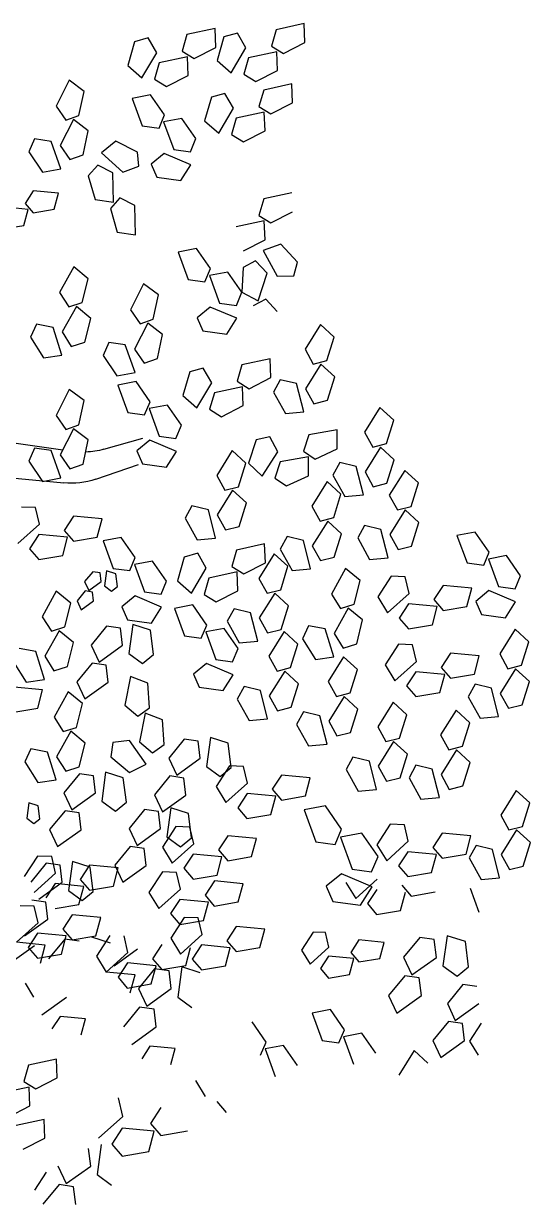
# Model space of a CAD drawing. Extents: x 1276.74 to 1279.76, y 698.05 to 701.22.
# Drawn here: x 1279.061 to 1279.762, y 699.408 to 701.039 of the extents above; entities that cross this region are included whole.
import ezdxf

# ---------------------------------------------------------------- set-up
doc = ezdxf.new("R2010")
doc.units = 0
doc.header["$LTSCALE"] = 0.05
doc.header["$MEASUREMENT"] = 0
doc.layers.get('0').update_dxf_attribs({"linetype": 'CONTINUOUS'})

msp = doc.modelspace()

# ---------------------------------------------------------------- linework, layer by layer
for p, q in [((1279.3262, 701.0321), (1279.2872, 701.0238)), ((1279.3272, 701.0061), (1279.3262, 701.0321)), ((1279.4105, 701.0307), (1279.404, 701.008)), ((1279.4495, 701.0391), (1279.4105, 701.0307)), ((1279.4505, 701.0131), (1279.4495, 701.0391)), ((1279.2149, 701.0139), (1279.2056, 700.9812)), ((1279.2337, 701.0192), (1279.2149, 701.0139)), ((1279.2456, 700.9988), (1279.2337, 701.0192)), ((1279.2872, 701.0238), (1279.2807, 701.0011)), ((1279.3383, 701.0208), (1279.329, 700.9882)), ((1279.357, 701.0261), (1279.3383, 701.0208)), ((1279.3689, 701.0058), (1279.357, 701.0261)), ((1279.4206, 700.9977), (1279.4505, 701.0131)), ((1279.225, 700.9642), (1279.2456, 700.9988)), ((1279.2807, 701.0011), (1279.2973, 700.9907)), ((1279.2973, 700.9907), (1279.3272, 701.0061)), ((1279.3484, 700.9712), (1279.3689, 701.0058)), ((1279.4114, 701.0003), (1279.3725, 700.9919)), ((1279.404, 701.008), (1279.4206, 700.9977)), ((1279.4124, 700.9743), (1279.4114, 701.0003)), ((1279.2056, 700.9812), (1279.225, 700.9642)), ((1279.2491, 700.985), (1279.2426, 700.9623)), ((1279.2881, 700.9934), (1279.2491, 700.985)), ((1279.2891, 700.9674), (1279.2881, 700.9934)), ((1279.329, 700.9882), (1279.3484, 700.9712)), ((1279.3725, 700.9919), (1279.3659, 700.9693)), ((1279.2426, 700.9623), (1279.2592, 700.952)), ((1279.2592, 700.952), (1279.2891, 700.9674)), ((1279.3659, 700.9693), (1279.3825, 700.9589)), ((1279.3825, 700.9589), (1279.4124, 700.9743)), ((1279.1245, 700.9609), (1279.1064, 700.9249)), ((1279.145, 700.9454), (1279.1245, 700.9609)), ((1279.138, 700.9122), (1279.145, 700.9454)), ((1279.3934, 700.9473), (1279.3869, 700.9247)), ((1279.4324, 700.9557), (1279.3934, 700.9473)), ((1279.4334, 700.9297), (1279.4324, 700.9557)), ((1279.2369, 700.9405), (1279.2117, 700.9357)), ((1279.2117, 700.9357), (1279.2256, 700.8978)), ((1279.2563, 700.9128), (1279.2369, 700.9405)), ((1279.3211, 700.9375), (1279.3118, 700.9048)), ((1279.3399, 700.9427), (1279.3211, 700.9375)), ((1279.3518, 700.9224), (1279.3399, 700.9427)), ((1279.4035, 700.9143), (1279.4334, 700.9297)), ((1279.1064, 700.9249), (1279.1197, 700.9055)), ((1279.2487, 700.8946), (1279.2563, 700.9128)), ((1279.3312, 700.8878), (1279.3518, 700.9224)), ((1279.3943, 700.9169), (1279.3553, 700.9086)), ((1279.3869, 700.9247), (1279.4035, 700.9143)), ((1279.3953, 700.891), (1279.3943, 700.9169)), ((1279.1303, 700.9065), (1279.1122, 700.8705)), ((1279.1197, 700.9055), (1279.138, 700.9122)), ((1279.1508, 700.891), (1279.1303, 700.9065)), ((1279.2256, 700.8978), (1279.2487, 700.8946)), ((1279.2803, 700.9079), (1279.2551, 700.9032)), ((1279.2551, 700.9032), (1279.269, 700.8653)), ((1279.2997, 700.8802), (1279.2803, 700.9079)), ((1279.3118, 700.9048), (1279.3312, 700.8878)), ((1279.3553, 700.9086), (1279.3488, 700.8859)), ((1279.1438, 700.8577), (1279.1508, 700.891)), ((1279.292, 700.862), (1279.2997, 700.8802)), ((1279.3488, 700.8859), (1279.3654, 700.8756)), ((1279.3654, 700.8756), (1279.3953, 700.891)), ((1279.0763, 700.8798), (1279.0685, 700.8617)), ((1279.0994, 700.8764), (1279.0763, 700.8798)), ((1279.113, 700.8385), (1279.0994, 700.8764)), ((1279.1122, 700.8705), (1279.1255, 700.8511)), ((1279.1891, 700.8768), (1279.169, 700.8605)), ((1279.219, 700.8615), (1279.1891, 700.8768)), ((1279.269, 700.8653), (1279.292, 700.862)), ((1279.0685, 700.8617), (1279.0877, 700.8338)), ((1279.1255, 700.8511), (1279.1438, 700.8577)), ((1279.169, 700.8605), (1279.1988, 700.8337)), ((1279.2207, 700.8419), (1279.219, 700.8615)), ((1279.256, 700.8597), (1279.2379, 700.8448)), ((1279.2927, 700.8441), (1279.256, 700.8597)), ((1279.0877, 700.8338), (1279.113, 700.8385)), ((1279.1639, 700.8434), (1279.1509, 700.8287)), ((1279.1847, 700.8327), (1279.1639, 700.8434)), ((1279.1857, 700.7923), (1279.1847, 700.8327)), ((1279.1988, 700.8337), (1279.2207, 700.8419)), ((1279.2379, 700.8448), (1279.2458, 700.8267)), ((1279.279, 700.8222), (1279.2927, 700.8441)), ((1279.1509, 700.8287), (1279.1604, 700.7961)), ((1279.2458, 700.8267), (1279.279, 700.8222)), ((1279.0749, 700.808), (1279.0636, 700.7907)), ((1279.1097, 700.8047), (1279.0749, 700.808)), ((1279.1038, 700.7826), (1279.1097, 700.8047)), ((1279.4324, 700.8052), (1279.3935, 700.7968)), ((1279.0678, 700.7823), (1279.0329, 700.7857)), ((1279.0619, 700.7603), (1279.0678, 700.7823)), ((1279.0636, 700.7907), (1279.0748, 700.7777)), ((1279.0748, 700.7777), (1279.1038, 700.7826)), ((1279.1604, 700.7961), (1279.1857, 700.7923)), ((1279.1945, 700.7983), (1279.1815, 700.7836)), ((1279.1815, 700.7836), (1279.191, 700.751)), ((1279.2153, 700.7876), (1279.1945, 700.7983)), ((1279.2163, 700.7473), (1279.2153, 700.7876)), ((1279.3935, 700.7968), (1279.3869, 700.7741)), ((1279.3943, 700.7664), (1279.3554, 700.7581)), ((1279.3869, 700.7741), (1279.4035, 700.7638)), ((1279.3953, 700.7404), (1279.3943, 700.7664)), ((1279.4035, 700.7638), (1279.4334, 700.7792)), ((1279.0329, 700.7553), (1279.0619, 700.7603)), ((1279.191, 700.751), (1279.2163, 700.7473)), ((1279.3654, 700.725), (1279.3953, 700.7404)), ((1279.417, 700.7342), (1279.3927, 700.7257)), ((1279.4401, 700.7096), (1279.417, 700.7342)), ((1279.3005, 700.7282), (1279.2753, 700.7234)), ((1279.2753, 700.7234), (1279.2891, 700.6856)), ((1279.3198, 700.7005), (1279.3005, 700.7282)), ((1279.3927, 700.7257), (1279.4119, 700.6903)), ((1279.1307, 700.7028), (1279.1112, 700.6676)), ((1279.1506, 700.6865), (1279.1307, 700.7028)), ((1279.3651, 700.7019), (1279.3632, 700.6679)), ((1279.3822, 700.7112), (1279.3651, 700.7019)), ((1279.3983, 700.6941), (1279.3822, 700.7112)), ((1279.4352, 700.6905), (1279.4401, 700.7096)), ((1279.1424, 700.6535), (1279.1506, 700.6865)), ((1279.2891, 700.6856), (1279.3122, 700.6823)), ((1279.3122, 700.6823), (1279.3198, 700.7005)), ((1279.3439, 700.6957), (1279.3186, 700.6909)), ((1279.3186, 700.6909), (1279.3325, 700.653)), ((1279.3632, 700.6679), (1279.3439, 700.6957)), ((1279.3859, 700.6558), (1279.3983, 700.6941)), ((1279.4119, 700.6903), (1279.4352, 700.6905)), ((1279.2272, 700.6796), (1279.2092, 700.6436)), ((1279.2478, 700.6641), (1279.2272, 700.6796)), ((1279.3556, 700.6498), (1279.3632, 700.6679)), ((1279.3632, 700.6679), (1279.3859, 700.6558)), ((1279.1112, 700.6676), (1279.1238, 700.6477)), ((1279.1238, 700.6477), (1279.1424, 700.6535)), ((1279.2408, 700.6308), (1279.2478, 700.6641)), ((1279.3325, 700.653), (1279.3556, 700.6498)), ((1279.3962, 700.6584), (1279.379, 700.649)), ((1279.4122, 700.6412), (1279.3962, 700.6584)), ((1279.1344, 700.6482), (1279.1149, 700.613)), ((1279.1543, 700.6318), (1279.1344, 700.6482)), ((1279.2092, 700.6436), (1279.2225, 700.6242)), ((1279.3195, 700.6474), (1279.3014, 700.6325)), ((1279.3562, 700.6319), (1279.3195, 700.6474)), ((1279.0794, 700.6237), (1279.0709, 700.6059)), ((1279.1023, 700.6194), (1279.0794, 700.6237)), ((1279.1144, 700.5809), (1279.1023, 700.6194)), ((1279.146, 700.5989), (1279.1543, 700.6318)), ((1279.233, 700.6252), (1279.215, 700.5892)), ((1279.2225, 700.6242), (1279.2408, 700.6308)), ((1279.2536, 700.6096), (1279.233, 700.6252)), ((1279.3014, 700.6325), (1279.3093, 700.6145)), ((1279.3425, 700.6099), (1279.3562, 700.6319)), ((1279.4719, 700.6233), (1279.4506, 700.5892)), ((1279.4909, 700.6058), (1279.4719, 700.6233)), ((1279.0709, 700.6059), (1279.089, 700.5773)), ((1279.1149, 700.613), (1279.1274, 700.5931)), ((1279.2466, 700.5764), (1279.2536, 700.6096)), ((1279.3093, 700.6145), (1279.3425, 700.6099)), ((1279.4809, 700.5734), (1279.4909, 700.6058)), ((1279.1274, 700.5931), (1279.146, 700.5989)), ((1279.1791, 700.5985), (1279.1713, 700.5804)), ((1279.2021, 700.5951), (1279.1791, 700.5985)), ((1279.2158, 700.5571), (1279.2021, 700.5951)), ((1279.215, 700.5892), (1279.2283, 700.5698)), ((1279.4506, 700.5892), (1279.462, 700.5686)), ((1279.089, 700.5773), (1279.1144, 700.5809)), ((1279.1713, 700.5804), (1279.1905, 700.5525)), ((1279.2283, 700.5698), (1279.2466, 700.5764)), ((1279.4023, 700.576), (1279.3633, 700.5676)), ((1279.4033, 700.55), (1279.4023, 700.576)), ((1279.462, 700.5686), (1279.4809, 700.5734)), ((1279.1905, 700.5525), (1279.2158, 700.5571)), ((1279.2911, 700.5577), (1279.2818, 700.5251)), ((1279.3098, 700.563), (1279.2911, 700.5577)), ((1279.3217, 700.5427), (1279.3098, 700.563)), ((1279.3633, 700.5676), (1279.3568, 700.5449)), ((1279.4726, 700.5685), (1279.4513, 700.5344)), ((1279.4916, 700.5511), (1279.4726, 700.5685)), ((1279.217, 700.5444), (1279.1918, 700.5396)), ((1279.1918, 700.5396), (1279.2057, 700.5017)), ((1279.2364, 700.5167), (1279.217, 700.5444)), ((1279.3012, 700.5081), (1279.3217, 700.5427)), ((1279.3568, 700.5449), (1279.3734, 700.5346)), ((1279.3734, 700.5346), (1279.4033, 700.55)), ((1279.4164, 700.5471), (1279.407, 700.5299)), ((1279.439, 700.5416), (1279.4164, 700.5471)), ((1279.449, 700.5025), (1279.439, 700.5416)), ((1279.4816, 700.5187), (1279.4916, 700.5511)), ((1279.1245, 700.5337), (1279.1064, 700.4977)), ((1279.145, 700.5182), (1279.1245, 700.5337)), ((1279.2818, 700.5251), (1279.3012, 700.5081)), ((1279.3253, 700.5288), (1279.3187, 700.5062)), ((1279.3642, 700.5372), (1279.3253, 700.5288)), ((1279.3652, 700.5112), (1279.3642, 700.5372)), ((1279.407, 700.5299), (1279.4235, 700.5003)), ((1279.4513, 700.5344), (1279.4627, 700.5138)), ((1279.138, 700.4849), (1279.145, 700.5182)), ((1279.2287, 700.4985), (1279.2364, 700.5167)), ((1279.2604, 700.5119), (1279.2352, 700.5071)), ((1279.2352, 700.5071), (1279.249, 700.4692)), ((1279.2797, 700.4841), (1279.2604, 700.5119)), ((1279.3187, 700.5062), (1279.3353, 700.4958)), ((1279.3353, 700.4958), (1279.3652, 700.5112)), ((1279.4627, 700.5138), (1279.4816, 700.5187)), ((1279.5542, 700.5087), (1279.5328, 700.4746)), ((1279.5732, 700.4912), (1279.5542, 700.5087)), ((1279.1064, 700.4977), (1279.1197, 700.4783)), ((1279.2057, 700.5017), (1279.2287, 700.4985)), ((1279.4235, 700.5003), (1279.449, 700.5025)), ((1279.5631, 700.4588), (1279.5732, 700.4912)), ((1279.1303, 700.4793), (1279.1122, 700.4433)), ((1279.1197, 700.4783), (1279.138, 700.4849)), ((1279.1508, 700.4638), (1279.1303, 700.4793)), ((1279.2721, 700.466), (1279.2797, 700.4841)), ((1279.4951, 700.4776), (1279.4558, 700.4708)), ((1279.495, 700.4516), (1279.4951, 700.4776)), ((1279.5328, 700.4746), (1279.5442, 700.454)), ((1278.9858, 700.4688), (1279.1157, 700.4502)), ((1279.1438, 700.4305), (1279.1508, 700.4638)), ((1279.1726, 700.451), (1279.2264, 700.4661)), ((1279.236, 700.4636), (1279.218, 700.4487)), ((1279.2728, 700.448), (1279.236, 700.4636)), ((1279.249, 700.4692), (1279.2721, 700.466)), ((1279.3832, 700.4638), (1279.3726, 700.4315)), ((1279.4021, 700.4683), (1279.3832, 700.4638)), ((1279.4132, 700.4475), (1279.4021, 700.4683)), ((1279.4558, 700.4708), (1279.4484, 700.4484)), ((1279.5442, 700.454), (1279.5631, 700.4588)), ((1279.0763, 700.4526), (1279.0685, 700.4345)), ((1279.0994, 700.4492), (1279.0763, 700.4526)), ((1279.113, 700.4113), (1279.0994, 700.4492)), ((1279.1122, 700.4433), (1279.1255, 700.4239)), ((1279.218, 700.4487), (1279.2258, 700.4306)), ((1279.259, 700.4261), (1279.2728, 700.448)), ((1279.3498, 700.449), (1279.3284, 700.4149)), ((1279.3688, 700.4316), (1279.3498, 700.449)), ((1279.3914, 700.4138), (1279.4132, 700.4475)), ((1279.4555, 700.4404), (1279.4162, 700.4335)), ((1279.4484, 700.4484), (1279.4646, 700.4374)), ((1279.4555, 700.4143), (1279.4555, 700.4404)), ((1279.4646, 700.4374), (1279.495, 700.4516)), ((1279.5548, 700.4539), (1279.5335, 700.4198)), ((1279.5738, 700.4365), (1279.5548, 700.4539)), ((1279.0685, 700.4345), (1279.0877, 700.4066)), ((1279.1255, 700.4239), (1279.1438, 700.4305)), ((1279.1612, 700.4097), (1279.2204, 700.4301)), ((1279.2258, 700.4306), (1279.259, 700.4261)), ((1279.3587, 700.3991), (1279.3688, 700.4316)), ((1279.3726, 700.4315), (1279.3914, 700.4138)), ((1279.4162, 700.4335), (1279.4088, 700.4111)), ((1279.4986, 700.4325), (1279.4892, 700.4152)), ((1279.5212, 700.427), (1279.4986, 700.4325)), ((1279.5312, 700.3878), (1279.5212, 700.427)), ((1279.5638, 700.404), (1279.5738, 700.4365)), ((1278.9718, 700.4185), (1279.1171, 700.4045)), ((1279.0877, 700.4066), (1279.113, 700.4113)), ((1279.3284, 700.4149), (1279.3399, 700.3943)), ((1279.4088, 700.4111), (1279.425, 700.4002)), ((1279.425, 700.4002), (1279.4555, 700.4143)), ((1279.4892, 700.4152), (1279.5057, 700.3857)), ((1279.5335, 700.4198), (1279.5449, 700.3992)), ((1279.5884, 700.4218), (1279.5671, 700.3877)), ((1279.6074, 700.4044), (1279.5884, 700.4218)), ((1279.3505, 700.3943), (1279.3291, 700.3602)), ((1279.3399, 700.3943), (1279.3587, 700.3991)), ((1279.3695, 700.3768), (1279.3505, 700.3943)), ((1279.4812, 700.4065), (1279.4599, 700.3724)), ((1279.5003, 700.3891), (1279.4812, 700.4065)), ((1279.5449, 700.3992), (1279.5638, 700.404)), ((1279.5974, 700.3719), (1279.6074, 700.4044)), ((1279.3594, 700.3444), (1279.3695, 700.3768)), ((1279.4902, 700.3566), (1279.5003, 700.3891)), ((1279.5057, 700.3857), (1279.5312, 700.3878)), ((1279.5671, 700.3877), (1279.5785, 700.3671)), ((1279.078, 700.3704), (1279.0585, 700.371)), ((1279.0833, 700.3474), (1279.078, 700.3704)), ((1279.1304, 700.3585), (1279.1175, 700.3389)), ((1279.17, 700.3547), (1279.1304, 700.3585)), ((1279.2942, 700.3729), (1279.2848, 700.3556)), ((1279.3169, 700.3673), (1279.2942, 700.3729)), ((1279.3269, 700.3282), (1279.3169, 700.3673)), ((1279.3291, 700.3602), (1279.3405, 700.3396)), ((1279.4599, 700.3724), (1279.4713, 700.3518)), ((1279.5891, 700.3671), (1279.5677, 700.333)), ((1279.5785, 700.3671), (1279.5974, 700.3719)), ((1279.6081, 700.3496), (1279.5891, 700.3671)), ((1279.0535, 700.3206), (1279.0833, 700.3474)), ((1279.1633, 700.3296), (1279.17, 700.3547)), ((1279.2848, 700.3556), (1279.3013, 700.326)), ((1279.3405, 700.3396), (1279.3594, 700.3444)), ((1279.4819, 700.3518), (1279.4606, 700.3177)), ((1279.4713, 700.3518), (1279.4902, 700.3566)), ((1279.5009, 700.3343), (1279.4819, 700.3518)), ((1279.5329, 700.3457), (1279.5235, 700.3284)), ((1279.5555, 700.3401), (1279.5329, 700.3457)), ((1279.598, 700.3172), (1279.6081, 700.3496)), ((1279.0826, 700.3331), (1279.0697, 700.3134)), ((1279.1223, 700.3293), (1279.0826, 700.3331)), ((1279.1156, 700.3041), (1279.1223, 700.3293)), ((1279.1175, 700.3389), (1279.1303, 700.324)), ((1279.1303, 700.324), (1279.1633, 700.3296)), ((1279.1965, 700.3291), (1279.1713, 700.3243)), ((1279.2158, 700.3014), (1279.1965, 700.3291)), ((1279.3013, 700.326), (1279.3269, 700.3282)), ((1279.4257, 700.3304), (1279.4163, 700.3131)), ((1279.4483, 700.3248), (1279.4257, 700.3304)), ((1279.4909, 700.3019), (1279.5009, 700.3343)), ((1279.5235, 700.3284), (1279.5399, 700.2988)), ((1279.5655, 700.301), (1279.5555, 700.3401)), ((1279.5677, 700.333), (1279.5792, 700.3124)), ((1279.6859, 700.3365), (1279.6607, 700.3318)), ((1279.6607, 700.3318), (1279.6746, 700.2939)), ((1279.7053, 700.3088), (1279.6859, 700.3365)), ((1279.0697, 700.3134), (1279.0825, 700.2985)), ((1279.1713, 700.3243), (1279.1851, 700.2864)), ((1279.3557, 700.3117), (1279.3492, 700.2891)), ((1279.3947, 700.3201), (1279.3557, 700.3117)), ((1279.3957, 700.2941), (1279.3947, 700.3201)), ((1279.4163, 700.3131), (1279.4328, 700.2835)), ((1279.4583, 700.2857), (1279.4483, 700.3248)), ((1279.4606, 700.3177), (1279.472, 700.2971)), ((1279.5792, 700.3124), (1279.598, 700.3172)), ((1279.0825, 700.2985), (1279.1156, 700.3041)), ((1279.2082, 700.2832), (1279.2158, 700.3014)), ((1279.2398, 700.2965), (1279.2146, 700.2917)), ((1279.2592, 700.2688), (1279.2398, 700.2965)), ((1279.2834, 700.3019), (1279.2741, 700.2692)), ((1279.3022, 700.3072), (1279.2834, 700.3019)), ((1279.3141, 700.2868), (1279.3022, 700.3072)), ((1279.3658, 700.2787), (1279.3957, 700.2941)), ((1279.408, 700.3066), (1279.3867, 700.2725)), ((1279.427, 700.2892), (1279.408, 700.3066)), ((1279.472, 700.2971), (1279.4909, 700.3019)), ((1279.5399, 700.2988), (1279.5655, 700.301)), ((1279.6746, 700.2939), (1279.6976, 700.2906)), ((1279.6976, 700.2906), (1279.7053, 700.3088)), ((1279.7293, 700.304), (1279.7041, 700.2992)), ((1279.7041, 700.2992), (1279.7179, 700.2613)), ((1279.7487, 700.2762), (1279.7293, 700.304)), ((1279.1571, 700.2818), (1279.1458, 700.2681)), ((1279.1672, 700.2803), (1279.1571, 700.2818)), ((1279.1687, 700.268), (1279.1672, 700.2803)), ((1279.1761, 700.2831), (1279.1733, 700.2621)), ((1279.1889, 700.279), (1279.1761, 700.2831)), ((1279.1851, 700.2864), (1279.2082, 700.2832)), ((1279.1911, 700.2613), (1279.1889, 700.279)), ((1279.2146, 700.2917), (1279.2285, 700.2538)), ((1279.2936, 700.2522), (1279.3141, 700.2868)), ((1279.3566, 700.2814), (1279.3176, 700.273)), ((1279.3492, 700.2891), (1279.3658, 700.2787)), ((1279.3576, 700.2554), (1279.3566, 700.2814)), ((1279.417, 700.2567), (1279.427, 700.2892)), ((1279.4328, 700.2835), (1279.4583, 700.2857)), ((1279.5067, 700.2861), (1279.4872, 700.2509)), ((1279.5266, 700.2697), (1279.5067, 700.2861)), ((1279.1458, 700.2681), (1279.1516, 700.2558)), ((1279.1516, 700.2558), (1279.1687, 700.268)), ((1279.1733, 700.2621), (1279.1832, 700.2548)), ((1279.1832, 700.2548), (1279.1911, 700.2613)), ((1279.2515, 700.2506), (1279.2592, 700.2688)), ((1279.2741, 700.2692), (1279.2936, 700.2522)), ((1279.3176, 700.273), (1279.3111, 700.2503)), ((1279.3867, 700.2725), (1279.3981, 700.2519)), ((1279.5183, 700.2368), (1279.5266, 700.2697)), ((1279.5696, 700.2754), (1279.5511, 700.247)), ((1279.5891, 700.2747), (1279.5696, 700.2754)), ((1279.5944, 700.2517), (1279.5891, 700.2747)), ((1279.6415, 700.2629), (1279.6286, 700.2432)), ((1279.6811, 700.259), (1279.6415, 700.2629)), ((1279.7179, 700.2613), (1279.741, 700.2581)), ((1279.741, 700.2581), (1279.7487, 700.2762)), ((1279.1067, 700.2548), (1279.0873, 700.2195)), ((1279.1267, 700.2384), (1279.1067, 700.2548)), ((1279.1467, 700.2551), (1279.1354, 700.2414)), ((1279.1568, 700.2536), (1279.1467, 700.2551)), ((1279.1583, 700.2413), (1279.1568, 700.2536)), ((1279.2155, 700.2483), (1279.1974, 700.2334)), ((1279.2522, 700.2327), (1279.2155, 700.2483)), ((1279.2285, 700.2538), (1279.2515, 700.2506)), ((1279.3111, 700.2503), (1279.3277, 700.24)), ((1279.3277, 700.24), (1279.3576, 700.2554)), ((1279.4087, 700.2519), (1279.3873, 700.2178)), ((1279.3981, 700.2519), (1279.417, 700.2567)), ((1279.4277, 700.2344), (1279.4087, 700.2519)), ((1279.4872, 700.2509), (1279.4997, 700.231)), ((1279.5511, 700.247), (1279.5646, 700.2249)), ((1279.5646, 700.2249), (1279.5944, 700.2517)), ((1279.6744, 700.2339), (1279.6811, 700.259)), ((1279.7049, 700.2557), (1279.6869, 700.2408)), ((1279.7417, 700.2402), (1279.7049, 700.2557)), ((1279.1184, 700.2055), (1279.1267, 700.2384)), ((1279.1354, 700.2414), (1279.1412, 700.2291)), ((1279.1412, 700.2291), (1279.1583, 700.2413)), ((1279.1974, 700.2334), (1279.2053, 700.2153)), ((1279.2385, 700.2107), (1279.2522, 700.2327)), ((1279.2954, 700.2358), (1279.2702, 700.231)), ((1279.2702, 700.231), (1279.284, 700.1932)), ((1279.3147, 700.2081), (1279.2954, 700.2358)), ((1279.3525, 700.2305), (1279.3431, 700.2132)), ((1279.3751, 700.2249), (1279.3525, 700.2305)), ((1279.4176, 700.202), (1279.4277, 700.2344)), ((1279.5103, 700.2315), (1279.4908, 700.1963)), ((1279.4997, 700.231), (1279.5183, 700.2368)), ((1279.5302, 700.2151), (1279.5103, 700.2315)), ((1279.5937, 700.2374), (1279.5808, 700.2177)), ((1279.6334, 700.2336), (1279.5937, 700.2374)), ((1279.6267, 700.2085), (1279.6334, 700.2336)), ((1279.6286, 700.2432), (1279.6414, 700.2283)), ((1279.6414, 700.2283), (1279.6744, 700.2339)), ((1279.6869, 700.2408), (1279.6948, 700.2228)), ((1279.7279, 700.2182), (1279.7417, 700.2402)), ((1279.0873, 700.2195), (1279.0998, 700.1996)), ((1279.2053, 700.2153), (1279.2385, 700.2107)), ((1279.3431, 700.2132), (1279.3596, 700.1836)), ((1279.3851, 700.1858), (1279.3751, 700.2249)), ((1279.3873, 700.2178), (1279.3988, 700.1972)), ((1279.522, 700.1822), (1279.5302, 700.2151)), ((1279.5808, 700.2177), (1279.5936, 700.2029)), ((1279.6948, 700.2228), (1279.7279, 700.2182)), ((1279.1104, 700.2002), (1279.0909, 700.1649)), ((1279.0998, 700.1996), (1279.1184, 700.2055)), ((1279.1303, 700.1838), (1279.1104, 700.2002)), ((1279.1762, 700.2064), (1279.1548, 700.1803)), ((1279.1955, 700.2036), (1279.1762, 700.2064)), ((1279.1984, 700.1801), (1279.1955, 700.2036)), ((1279.2124, 700.2089), (1279.207, 700.1688)), ((1279.2369, 700.201), (1279.2124, 700.2089)), ((1279.241, 700.1673), (1279.2369, 700.201)), ((1279.3071, 700.1899), (1279.3147, 700.2081)), ((1279.3387, 700.2033), (1279.3135, 700.1985)), ((1279.3135, 700.1985), (1279.3274, 700.1606)), ((1279.3581, 700.1755), (1279.3387, 700.2033)), ((1279.3988, 700.1972), (1279.4176, 700.202)), ((1279.4218, 700.1992), (1279.4004, 700.1651)), ((1279.4408, 700.1817), (1279.4218, 700.1992)), ((1279.4553, 700.207), (1279.4469, 700.1892)), ((1279.4782, 700.2027), (1279.4553, 700.207)), ((1279.4904, 700.1642), (1279.4782, 700.2027)), ((1279.4908, 700.1963), (1279.5034, 700.1763)), ((1279.5936, 700.2029), (1279.6267, 700.2085)), ((1279.7412, 700.2024), (1279.7198, 700.1683)), ((1279.7602, 700.185), (1279.7412, 700.2024)), ((1279.122, 700.1509), (1279.1303, 700.1838)), ((1279.1548, 700.1803), (1279.1658, 700.1568)), ((1279.1658, 700.1568), (1279.1984, 700.1801)), ((1279.284, 700.1932), (1279.3071, 700.1899)), ((1279.3596, 700.1836), (1279.3851, 700.1858)), ((1279.4307, 700.1493), (1279.4408, 700.1817)), ((1279.4469, 700.1892), (1279.465, 700.1606)), ((1279.5034, 700.1763), (1279.522, 700.1822)), ((1279.5799, 700.1816), (1279.5614, 700.1532)), ((1279.5994, 700.1809), (1279.5799, 700.1816)), ((1279.6047, 700.1579), (1279.5994, 700.1809)), ((1279.7501, 700.1525), (1279.7602, 700.185)), ((1279.0783, 700.1714), (1279.0554, 700.1757)), ((1279.0904, 700.1329), (1279.0783, 700.1714)), ((1279.0909, 700.1649), (1279.1034, 700.145)), ((1279.207, 700.1688), (1279.2259, 700.1549)), ((1279.2259, 700.1549), (1279.241, 700.1673)), ((1279.3505, 700.1574), (1279.3581, 700.1755)), ((1279.4004, 700.1651), (1279.4119, 700.1445)), ((1279.465, 700.1606), (1279.4904, 700.1642)), ((1279.504, 700.1642), (1279.4826, 700.1301)), ((1279.523, 700.1467), (1279.504, 700.1642)), ((1279.6518, 700.1691), (1279.6389, 700.1494)), ((1279.6914, 700.1653), (1279.6518, 700.1691)), ((1279.6847, 700.1402), (1279.6914, 700.1653)), ((1279.7198, 700.1683), (1279.7312, 700.1477)), ((1279.0469, 700.1579), (1279.065, 700.1293)), ((1279.1034, 700.145), (1279.122, 700.1509)), ((1279.1564, 700.1555), (1279.1349, 700.1294)), ((1279.1756, 700.1527), (1279.1564, 700.1555)), ((1279.1785, 700.1293), (1279.1756, 700.1527)), ((1279.3144, 700.155), (1279.2963, 700.1401)), ((1279.3511, 700.1394), (1279.3144, 700.155)), ((1279.3274, 700.1606), (1279.3505, 700.1574)), ((1279.4119, 700.1445), (1279.4307, 700.1493)), ((1279.5129, 700.1143), (1279.523, 700.1467)), ((1279.5614, 700.1532), (1279.5749, 700.1311)), ((1279.5749, 700.1311), (1279.6047, 700.1579)), ((1279.6389, 700.1494), (1279.6517, 700.1345)), ((1279.7418, 700.1477), (1279.7205, 700.1136)), ((1279.7312, 700.1477), (1279.7501, 700.1525)), ((1279.7608, 700.1302), (1279.7418, 700.1477)), ((1279.065, 700.1293), (1279.0904, 700.1329)), ((1279.2092, 700.137), (1279.2015, 700.0973)), ((1279.2332, 700.1277), (1279.2092, 700.137)), ((1279.2963, 700.1401), (1279.3042, 700.122)), ((1279.3374, 700.1175), (1279.3511, 700.1394)), ((1279.4225, 700.1444), (1279.4011, 700.1103)), ((1279.4415, 700.127), (1279.4225, 700.1444)), ((1279.4826, 700.1301), (1279.494, 700.1095)), ((1279.604, 700.1436), (1279.5911, 700.124)), ((1279.6437, 700.1398), (1279.604, 700.1436)), ((1279.637, 700.1147), (1279.6437, 700.1398)), ((1279.6517, 700.1345), (1279.6847, 700.1402)), ((1279.7508, 700.0978), (1279.7608, 700.1302)), ((1279.0878, 700.1185), (1279.0482, 700.1223)), ((1279.0811, 700.0934), (1279.0878, 700.1185)), ((1279.123, 700.1159), (1279.1035, 700.0807)), ((1279.1429, 700.0996), (1279.123, 700.1159)), ((1279.1349, 700.1294), (1279.146, 700.1059)), ((1279.146, 700.1059), (1279.1785, 700.1293)), ((1279.2354, 700.0938), (1279.2332, 700.1277)), ((1279.3042, 700.122), (1279.3374, 700.1175)), ((1279.3662, 700.1231), (1279.3568, 700.1058)), ((1279.3889, 700.1175), (1279.3662, 700.1231)), ((1279.3989, 700.0784), (1279.3889, 700.1175)), ((1279.4314, 700.0946), (1279.4415, 700.127)), ((1279.494, 700.1095), (1279.5129, 700.1143)), ((1279.5911, 700.124), (1279.6039, 700.1091)), ((1279.6039, 700.1091), (1279.637, 700.1147)), ((1279.6856, 700.1263), (1279.6762, 700.109)), ((1279.7082, 700.1207), (1279.6856, 700.1263)), ((1279.7182, 700.0816), (1279.7082, 700.1207)), ((1279.7205, 700.1136), (1279.7319, 700.093)), ((1279.1346, 700.0666), (1279.1429, 700.0996)), ((1279.2015, 700.0973), (1279.2195, 700.0823)), ((1279.3568, 700.1058), (1279.3733, 700.0762)), ((1279.4011, 700.1103), (1279.4125, 700.0897)), ((1279.5046, 700.1095), (1279.4833, 700.0754)), ((1279.5236, 700.092), (1279.5046, 700.1095)), ((1279.5725, 700.1017), (1279.5511, 700.0676)), ((1279.5915, 700.0842), (1279.5725, 700.1017)), ((1279.6762, 700.109), (1279.6927, 700.0794)), ((1279.7319, 700.093), (1279.7508, 700.0978)), ((1279.0481, 700.0878), (1279.0811, 700.0934)), ((1279.1035, 700.0807), (1279.116, 700.0608)), ((1279.2195, 700.0823), (1279.2354, 700.0938)), ((1279.2294, 700.0862), (1279.2217, 700.0466)), ((1279.2534, 700.0769), (1279.2294, 700.0862)), ((1279.4125, 700.0897), (1279.4314, 700.0946)), ((1279.4484, 700.0881), (1279.439, 700.0708)), ((1279.471, 700.0825), (1279.4484, 700.0881)), ((1279.481, 700.0434), (1279.471, 700.0825)), ((1279.5136, 700.0596), (1279.5236, 700.092)), ((1279.5814, 700.0518), (1279.5915, 700.0842)), ((1279.6594, 700.0905), (1279.638, 700.0564)), ((1279.6784, 700.073), (1279.6594, 700.0905)), ((1279.6927, 700.0794), (1279.7182, 700.0816)), ((1279.116, 700.0608), (1279.1346, 700.0666)), ((1279.2556, 700.043), (1279.2534, 700.0769)), ((1279.3733, 700.0762), (1279.3989, 700.0784)), ((1279.439, 700.0708), (1279.4555, 700.0412)), ((1279.4833, 700.0754), (1279.4947, 700.0548)), ((1279.5511, 700.0676), (1279.5625, 700.047)), ((1279.6683, 700.0406), (1279.6784, 700.073)), ((1279.1266, 700.0613), (1279.1071, 700.0261)), ((1279.1465, 700.045), (1279.1266, 700.0613)), ((1279.2078, 700.0487), (1279.1847, 700.0456)), ((1279.2311, 700.0159), (1279.2078, 700.0487)), ((1279.2836, 700.0504), (1279.2621, 700.0242)), ((1279.3028, 700.0475), (1279.2836, 700.0504)), ((1279.3197, 700.0528), (1279.3143, 700.0128)), ((1279.3442, 700.045), (1279.3197, 700.0528)), ((1279.4947, 700.0548), (1279.5136, 700.0596)), ((1279.5625, 700.047), (1279.5814, 700.0518)), ((1279.638, 700.0564), (1279.6495, 700.0358)), ((1279.0716, 700.0368), (1279.0632, 700.019)), ((1279.0945, 700.0325), (1279.0716, 700.0368)), ((1279.1067, 699.994), (1279.0945, 700.0325)), ((1279.1383, 700.012), (1279.1465, 700.045)), ((1279.1847, 700.0456), (1279.1821, 700.026)), ((1279.2217, 700.0466), (1279.2397, 700.0316)), ((1279.2397, 700.0316), (1279.2556, 700.043)), ((1279.3057, 700.0241), (1279.3028, 700.0475)), ((1279.3484, 700.0113), (1279.3442, 700.045)), ((1279.4555, 700.0412), (1279.481, 700.0434)), ((1279.5731, 700.047), (1279.5518, 700.0129)), ((1279.5921, 700.0295), (1279.5731, 700.047)), ((1279.6601, 700.0357), (1279.6387, 700.0016)), ((1279.6495, 700.0358), (1279.6683, 700.0406)), ((1279.6791, 700.0183), (1279.6601, 700.0357)), ((1279.0632, 700.019), (1279.0813, 699.9904)), ((1279.1071, 700.0261), (1279.1197, 700.0062)), ((1279.1821, 700.026), (1279.2081, 700.0045)), ((1279.2081, 700.0045), (1279.2311, 700.0159)), ((1279.2621, 700.0242), (1279.2732, 700.0008)), ((1279.2732, 700.0008), (1279.3057, 700.0241)), ((1279.5169, 700.0256), (1279.5075, 700.0083)), ((1279.5395, 700.02), (1279.5169, 700.0256)), ((1279.5495, 699.9809), (1279.5395, 700.02)), ((1279.5821, 699.9971), (1279.5921, 700.0295)), ((1279.669, 699.9859), (1279.6791, 700.0183)), ((1279.1387, 700.0024), (1279.1172, 699.9763)), ((1279.1197, 700.0062), (1279.1383, 700.012)), ((1279.158, 699.9996), (1279.1387, 700.0024)), ((1279.1608, 699.9761), (1279.158, 699.9996)), ((1279.1748, 700.0048), (1279.1695, 699.9648)), ((1279.1993, 699.997), (1279.1748, 700.0048)), ((1279.2637, 699.9995), (1279.2423, 699.9734)), ((1279.283, 699.9966), (1279.2637, 699.9995)), ((1279.3143, 700.0128), (1279.3332, 699.9989)), ((1279.3463, 700.0133), (1279.3278, 699.9849)), ((1279.3332, 699.9989), (1279.3484, 700.0113)), ((1279.3657, 700.0126), (1279.3463, 700.0133)), ((1279.3711, 699.9896), (1279.3657, 700.0126)), ((1279.4182, 700.0008), (1279.4053, 699.9811)), ((1279.4578, 699.997), (1279.4182, 700.0008)), ((1279.5075, 700.0083), (1279.524, 699.9787)), ((1279.5518, 700.0129), (1279.5632, 699.9923)), ((1279.6038, 700.0143), (1279.5944, 699.9971)), ((1279.6265, 700.0088), (1279.6038, 700.0143)), ((1279.6365, 699.9697), (1279.6265, 700.0088)), ((1279.6387, 700.0016), (1279.6501, 699.981)), ((1279.0813, 699.9904), (1279.1067, 699.994)), ((1279.2035, 699.9633), (1279.1993, 699.997)), ((1279.2858, 699.9732), (1279.283, 699.9966)), ((1279.3278, 699.9849), (1279.3413, 699.9628)), ((1279.3413, 699.9628), (1279.3711, 699.9896)), ((1279.4511, 699.9719), (1279.4578, 699.997)), ((1279.5632, 699.9923), (1279.5821, 699.9971)), ((1279.5944, 699.9971), (1279.6109, 699.9675)), ((1279.6501, 699.981), (1279.669, 699.9859)), ((1279.1172, 699.9763), (1279.1283, 699.9528)), ((1279.1283, 699.9528), (1279.1608, 699.9761)), ((1279.2423, 699.9734), (1279.2533, 699.9499)), ((1279.2533, 699.9499), (1279.2858, 699.9732)), ((1279.3704, 699.9753), (1279.3575, 699.9557)), ((1279.41, 699.9715), (1279.3704, 699.9753)), ((1279.4033, 699.9464), (1279.41, 699.9715)), ((1279.4053, 699.9811), (1279.4181, 699.9662)), ((1279.4181, 699.9662), (1279.4511, 699.9719)), ((1279.524, 699.9787), (1279.5495, 699.9809)), ((1279.6109, 699.9675), (1279.6365, 699.9697)), ((1279.7425, 699.9796), (1279.7212, 699.9455)), ((1279.7615, 699.9622), (1279.7425, 699.9796)), ((1279.0687, 699.9623), (1279.0658, 699.9412)), ((1279.0815, 699.9581), (1279.0687, 699.9623)), ((1279.0837, 699.9404), (1279.0815, 699.9581)), ((1279.1188, 699.9515), (1279.0974, 699.9254)), ((1279.1381, 699.9487), (1279.1188, 699.9515)), ((1279.1695, 699.9648), (1279.1883, 699.9509)), ((1279.1883, 699.9509), (1279.2035, 699.9633)), ((1279.2288, 699.9531), (1279.2073, 699.927)), ((1279.248, 699.9503), (1279.2288, 699.9531)), ((1279.2509, 699.9268), (1279.248, 699.9503)), ((1279.2649, 699.9556), (1279.2595, 699.9155)), ((1279.2894, 699.9477), (1279.2649, 699.9556)), ((1279.3575, 699.9557), (1279.3703, 699.9408)), ((1279.4787, 699.9582), (1279.4494, 699.9527)), ((1279.4494, 699.9527), (1279.4655, 699.9087)), ((1279.5012, 699.926), (1279.4787, 699.9582)), ((1279.7515, 699.9297), (1279.7615, 699.9622)), ((1279.0658, 699.9412), (1279.0757, 699.934)), ((1279.0757, 699.934), (1279.0837, 699.9404)), ((1279.1409, 699.9252), (1279.1381, 699.9487)), ((1279.2936, 699.914), (1279.2894, 699.9477)), ((1279.3703, 699.9408), (1279.4033, 699.9464)), ((1279.7212, 699.9455), (1279.7326, 699.9249)), ((1279.0974, 699.9254), (1279.1084, 699.9019)), ((1279.1084, 699.9019), (1279.1409, 699.9252)), ((1279.2073, 699.927), (1279.2184, 699.9035)), ((1279.2184, 699.9035), (1279.2509, 699.9268)), ((1279.2719, 699.9295), (1279.2534, 699.9011)), ((1279.2914, 699.9288), (1279.2719, 699.9295)), ((1279.2968, 699.9058), (1279.2914, 699.9288)), ((1279.4923, 699.9049), (1279.5012, 699.926)), ((1279.5291, 699.9204), (1279.4998, 699.9148)), ((1279.5516, 699.8882), (1279.5291, 699.9204)), ((1279.5685, 699.9329), (1279.55, 699.9045)), ((1279.588, 699.9322), (1279.5685, 699.9329)), ((1279.5933, 699.9092), (1279.588, 699.9322)), ((1279.6404, 699.9204), (1279.6275, 699.9007)), ((1279.68, 699.9166), (1279.6404, 699.9204)), ((1279.7432, 699.9249), (1279.7218, 699.8908)), ((1279.7326, 699.9249), (1279.7515, 699.9297)), ((1279.7622, 699.9074), (1279.7432, 699.9249)), ((1279.2089, 699.9022), (1279.1874, 699.8761)), ((1279.2282, 699.8994), (1279.2089, 699.9022)), ((1279.2534, 699.9011), (1279.267, 699.879)), ((1279.2595, 699.9155), (1279.2784, 699.9016)), ((1279.267, 699.879), (1279.2968, 699.9058)), ((1279.2784, 699.9016), (1279.2936, 699.914)), ((1279.3438, 699.917), (1279.3309, 699.8973)), ((1279.3835, 699.9132), (1279.3438, 699.917)), ((1279.3767, 699.8881), (1279.3835, 699.9132)), ((1279.4655, 699.9087), (1279.4923, 699.9049)), ((1279.4998, 699.9148), (1279.5159, 699.8709)), ((1279.55, 699.9045), (1279.5635, 699.8824)), ((1279.5635, 699.8824), (1279.5933, 699.9092)), ((1279.6733, 699.8915), (1279.68, 699.9166)), ((1279.687, 699.9035), (1279.6776, 699.8862)), ((1279.7096, 699.8979), (1279.687, 699.9035)), ((1279.7521, 699.875), (1279.7622, 699.9074)), ((1279.0808, 699.8888), (1279.0624, 699.8605)), ((1279.1003, 699.8882), (1279.0808, 699.8888)), ((1279.1057, 699.8652), (1279.1003, 699.8882)), ((1279.231, 699.876), (1279.2282, 699.8994)), ((1279.296, 699.8915), (1279.2831, 699.8719)), ((1279.3357, 699.8877), (1279.296, 699.8915)), ((1279.329, 699.8626), (1279.3357, 699.8877)), ((1279.3309, 699.8973), (1279.3437, 699.8824)), ((1279.3437, 699.8824), (1279.3767, 699.8881)), ((1279.5427, 699.8671), (1279.5516, 699.8882)), ((1279.5926, 699.8949), (1279.5797, 699.8753)), ((1279.6323, 699.8911), (1279.5926, 699.8949)), ((1279.6256, 699.866), (1279.6323, 699.8911)), ((1279.6275, 699.9007), (1279.6403, 699.8858)), ((1279.6403, 699.8858), (1279.6733, 699.8915)), ((1279.6776, 699.8862), (1279.6941, 699.8566)), ((1279.7196, 699.8588), (1279.7096, 699.8979)), ((1279.7218, 699.8908), (1279.7333, 699.8702)), ((1279.0927, 699.879), (1279.0713, 699.8529)), ((1279.112, 699.8762), (1279.0927, 699.879)), ((1279.1149, 699.8527), (1279.112, 699.8762)), ((1279.1289, 699.8814), (1279.1235, 699.8414)), ((1279.1534, 699.8736), (1279.1289, 699.8814)), ((1279.1527, 699.8763), (1279.1398, 699.8566)), ((1279.1924, 699.8725), (1279.1527, 699.8763)), ((1279.1575, 699.8399), (1279.1534, 699.8736)), ((1279.1857, 699.8474), (1279.1924, 699.8725)), ((1279.1874, 699.8761), (1279.1985, 699.8526)), ((1279.1985, 699.8526), (1279.231, 699.876)), ((1279.2831, 699.8719), (1279.296, 699.857)), ((1279.5159, 699.8709), (1279.5427, 699.8671)), ((1279.5797, 699.8753), (1279.5925, 699.8604)), ((1279.7333, 699.8702), (1279.7521, 699.875)), ((1279.0759, 699.8384), (1279.1057, 699.8652)), ((1279.0823, 699.8294), (1279.1149, 699.8527)), ((1279.1398, 699.8566), (1279.1526, 699.8418)), ((1279.2533, 699.8669), (1279.2348, 699.8386)), ((1279.2728, 699.8662), (1279.2533, 699.8669)), ((1279.2782, 699.8432), (1279.2728, 699.8662)), ((1279.296, 699.857), (1279.329, 699.8626)), ((1279.3252, 699.8544), (1279.3123, 699.8347)), ((1279.3649, 699.8506), (1279.3252, 699.8544)), ((1279.5008, 699.8644), (1279.4798, 699.8471)), ((1279.5435, 699.8463), (1279.5008, 699.8644)), ((1279.5071, 699.8523), (1279.5206, 699.8302)), ((1279.5206, 699.8302), (1279.5504, 699.857)), ((1279.5925, 699.8604), (1279.6256, 699.866)), ((1279.6941, 699.8566), (1279.7196, 699.8588)), ((1279.105, 699.8509), (1279.0921, 699.8312)), ((1279.1446, 699.847), (1279.105, 699.8509)), ((1279.1235, 699.8414), (1279.1424, 699.8275)), ((1279.1379, 699.8219), (1279.1446, 699.847)), ((1279.1424, 699.8275), (1279.1575, 699.8399)), ((1279.1526, 699.8418), (1279.1857, 699.8474)), ((1279.2348, 699.8386), (1279.2484, 699.8164)), ((1279.2484, 699.8164), (1279.2782, 699.8432)), ((1279.3582, 699.8255), (1279.3649, 699.8506)), ((1279.4798, 699.8471), (1279.489, 699.8261)), ((1279.5275, 699.8208), (1279.5435, 699.8463)), ((1279.5497, 699.8427), (1279.5368, 699.8231)), ((1279.5827, 699.8138), (1279.5894, 699.8389)), ((1279.5846, 699.8485), (1279.5974, 699.8336)), ((1279.5974, 699.8336), (1279.6304, 699.8393)), ((1279.679, 699.8445), (1279.6911, 699.8113)), ((1279.0761, 699.8195), (1279.0567, 699.8202)), ((1279.0921, 699.8253), (1279.0729, 699.8281)), ((1279.095, 699.8018), (1279.0921, 699.8253)), ((1279.1049, 699.8163), (1279.1379, 699.8219)), ((1279.2775, 699.8289), (1279.2646, 699.8093)), ((1279.3171, 699.8251), (1279.2775, 699.8289)), ((1279.3104, 699.8), (1279.3171, 699.8251)), ((1279.3123, 699.8347), (1279.3251, 699.8198)), ((1279.3251, 699.8198), (1279.3582, 699.8255)), ((1279.489, 699.8261), (1279.5275, 699.8208)), ((1279.5368, 699.8231), (1279.5496, 699.8082)), ((1279.0815, 699.7965), (1279.0761, 699.8195)), ((1279.1286, 699.8077), (1279.1157, 699.788)), ((1279.1682, 699.8038), (1279.1286, 699.8077)), ((1279.1615, 699.7787), (1279.1682, 699.8038)), ((1279.2646, 699.8093), (1279.2774, 699.7944)), ((1279.2834, 699.804), (1279.2649, 699.7756)), ((1279.3028, 699.8033), (1279.2834, 699.804)), ((1279.3082, 699.7803), (1279.3028, 699.8033)), ((1279.5496, 699.8082), (1279.5827, 699.8138)), ((1279.0517, 699.7697), (1279.0815, 699.7965)), ((1279.0625, 699.7785), (1279.095, 699.8018)), ((1279.1157, 699.788), (1279.1285, 699.7731)), ((1279.2774, 699.7944), (1279.3104, 699.8)), ((1279.3553, 699.7915), (1279.3424, 699.7718)), ((1279.3949, 699.7877), (1279.3553, 699.7915)), ((1279.3882, 699.7626), (1279.3949, 699.7877)), ((1279.0808, 699.7822), (1279.0679, 699.7625)), ((1279.1204, 699.7784), (1279.0808, 699.7822)), ((1279.1184, 699.7741), (1279.096, 699.7469)), ((1279.1137, 699.7533), (1279.1204, 699.7784)), ((1279.1384, 699.7712), (1279.1184, 699.7741)), ((1279.1285, 699.7731), (1279.1615, 699.7787)), ((1279.1815, 699.7685), (1279.156, 699.7767)), ((1279.1808, 699.779), (1279.1623, 699.7507)), ((1279.2057, 699.7554), (1279.2003, 699.7784)), ((1279.2649, 699.7756), (1279.2784, 699.7535)), ((1279.2784, 699.7535), (1279.3082, 699.7803)), ((1279.3424, 699.7718), (1279.3552, 699.7569)), ((1279.4619, 699.7839), (1279.4457, 699.759)), ((1279.479, 699.7833), (1279.4619, 699.7839)), ((1279.4837, 699.7631), (1279.479, 699.7833)), ((1279.525, 699.7729), (1279.5137, 699.7556)), ((1279.5599, 699.7696), (1279.525, 699.7729)), ((1279.6092, 699.7763), (1279.5869, 699.7491)), ((1279.6293, 699.7734), (1279.6092, 699.7763)), ((1279.6323, 699.7489), (1279.6293, 699.7734)), ((1279.6469, 699.7788), (1279.6413, 699.7372)), ((1279.6724, 699.7707), (1279.6469, 699.7788)), ((1279.6767, 699.7356), (1279.6724, 699.7707)), ((1279.0439, 699.742), (1279.0764, 699.7653)), ((1279.0913, 699.7659), (1279.0517, 699.7697)), ((1279.0679, 699.7625), (1279.0807, 699.7477)), ((1279.0846, 699.7408), (1279.0913, 699.7659)), ((1279.1758, 699.7286), (1279.2057, 699.7554)), ((1279.1866, 699.7374), (1279.2191, 699.7607)), ((1279.2527, 699.7665), (1279.2398, 699.7469)), ((1279.2856, 699.7376), (1279.2924, 699.7627)), ((1279.3075, 699.766), (1279.2946, 699.7464)), ((1279.3471, 699.7622), (1279.3075, 699.766)), ((1279.3404, 699.7371), (1279.3471, 699.7622)), ((1279.3552, 699.7569), (1279.3882, 699.7626)), ((1279.4457, 699.759), (1279.4575, 699.7396)), ((1279.4575, 699.7396), (1279.4837, 699.7631)), ((1279.5137, 699.7556), (1279.525, 699.7426)), ((1279.554, 699.7475), (1279.5599, 699.7696)), ((1279.0807, 699.7477), (1279.1137, 699.7533)), ((1279.1623, 699.7507), (1279.1758, 699.7286)), ((1279.2049, 699.7411), (1279.192, 699.7214)), ((1279.2446, 699.7373), (1279.2049, 699.7411)), ((1279.2398, 699.7469), (1279.2526, 699.732)), ((1279.2946, 699.7464), (1279.3074, 699.7315)), ((1279.4831, 699.7506), (1279.4718, 699.7333)), ((1279.5179, 699.7472), (1279.4831, 699.7506)), ((1279.512, 699.7251), (1279.5179, 699.7472)), ((1279.525, 699.7426), (1279.554, 699.7475)), ((1279.5869, 699.7491), (1279.5984, 699.7247)), ((1279.5984, 699.7247), (1279.6323, 699.7489)), ((1279.2155, 699.7248), (1279.1758, 699.7286)), ((1279.2088, 699.6997), (1279.2155, 699.7248)), ((1279.2425, 699.733), (1279.2202, 699.7058)), ((1279.2379, 699.7122), (1279.2446, 699.7373)), ((1279.2626, 699.7301), (1279.2425, 699.733)), ((1279.2526, 699.732), (1279.2856, 699.7376)), ((1279.2656, 699.7057), (1279.2626, 699.7301)), ((1279.2802, 699.7356), (1279.2746, 699.6939)), ((1279.3056, 699.7274), (1279.2802, 699.7356)), ((1279.3074, 699.7315), (1279.3404, 699.7371)), ((1279.4718, 699.7333), (1279.483, 699.7202)), ((1279.483, 699.7202), (1279.512, 699.7251)), ((1279.5885, 699.7233), (1279.5662, 699.6961)), ((1279.6086, 699.7204), (1279.5885, 699.7233)), ((1279.6413, 699.7372), (1279.6609, 699.7227)), ((1279.6609, 699.7227), (1279.6767, 699.7356)), ((1279.0635, 699.7134), (1279.0753, 699.694)), ((1279.192, 699.7214), (1279.2048, 699.7065)), ((1279.2048, 699.7065), (1279.2379, 699.7122)), ((1279.2202, 699.7058), (1279.2317, 699.6814)), ((1279.2317, 699.6814), (1279.2656, 699.7057)), ((1279.6116, 699.696), (1279.6086, 699.7204)), ((1279.6688, 699.7112), (1279.6474, 699.6851)), ((1279.6881, 699.7084), (1279.6688, 699.7112)), ((1279.0868, 699.6695), (1279.1207, 699.6938)), ((1279.2746, 699.6939), (1279.2942, 699.6794)), ((1279.5662, 699.6961), (1279.5777, 699.6717)), ((1279.5777, 699.6717), (1279.6116, 699.696)), ((1279.2218, 699.68), (1279.1995, 699.6528)), ((1279.2419, 699.6771), (1279.2218, 699.68)), ((1279.2449, 699.6527), (1279.2419, 699.6771)), ((1279.4857, 699.6767), (1279.4604, 699.6719)), ((1279.505, 699.6489), (1279.4857, 699.6767)), ((1279.6474, 699.6851), (1279.6584, 699.6616)), ((1279.6584, 699.6616), (1279.6909, 699.6849)), ((1279.1121, 699.6673), (1279.1007, 699.6501)), ((1279.1469, 699.664), (1279.1121, 699.6673)), ((1279.141, 699.6419), (1279.1469, 699.664)), ((1279.3967, 699.6319), (1279.3773, 699.6596)), ((1279.4604, 699.6719), (1279.4743, 699.634)), ((1279.6489, 699.6603), (1279.6275, 699.6342)), ((1279.6682, 699.6575), (1279.6489, 699.6603)), ((1279.6711, 699.6341), (1279.6682, 699.6575)), ((1279.6942, 699.6579), (1279.678, 699.633)), ((1279.211, 699.6284), (1279.2449, 699.6527)), ((1279.4974, 699.6308), (1279.505, 699.6489)), ((1279.529, 699.6441), (1279.5038, 699.6393)), ((1279.5484, 699.6164), (1279.529, 699.6441)), ((1279.2362, 699.6262), (1279.2249, 699.6089)), ((1279.271, 699.6229), (1279.2362, 699.6262)), ((1279.3891, 699.6137), (1279.3967, 699.6319)), ((1279.4207, 699.6271), (1279.3955, 699.6223)), ((1279.4401, 699.5993), (1279.4207, 699.6271)), ((1279.4743, 699.634), (1279.4974, 699.6308)), ((1279.5038, 699.6393), (1279.5177, 699.6014)), ((1279.6275, 699.6342), (1279.6385, 699.6107)), ((1279.6385, 699.6107), (1279.6711, 699.6341)), ((1279.678, 699.633), (1279.6898, 699.6136)), ((1279.1071, 699.6084), (1279.0681, 699.6)), ((1279.108, 699.5824), (1279.1071, 699.6084)), ((1279.2651, 699.6008), (1279.271, 699.6229)), ((1279.3955, 699.6223), (1279.4093, 699.5844)), ((1279.6016, 699.62), (1279.5803, 699.5859)), ((1279.6206, 699.6025), (1279.6016, 699.62)), ((1279.0681, 699.6), (1279.0616, 699.5774)), ((1279.0616, 699.5774), (1279.0782, 699.567)), ((1279.0782, 699.567), (1279.108, 699.5824)), ((1279.2991, 699.5789), (1279.3126, 699.5568)), ((1279.069, 699.5696), (1279.03, 699.5613)), ((1279.07, 699.5436), (1279.069, 699.5696)), ((1279.0401, 699.5283), (1279.07, 699.5436)), ((1279.1986, 699.5289), (1279.1925, 699.5547)), ((1279.3288, 699.5496), (1279.3416, 699.5347)), ((1279.1652, 699.4989), (1279.1986, 699.5289)), ((1279.2513, 699.5414), (1279.2368, 699.5194)), ((1279.0899, 699.525), (1279.051, 699.5167)), ((1279.0909, 699.4991), (1279.0899, 699.525)), ((1279.1978, 699.5129), (1279.1833, 699.4909)), ((1279.2422, 699.5086), (1279.1978, 699.5129)), ((1279.2368, 699.5194), (1279.2511, 699.5027)), ((1279.061, 699.4837), (1279.0909, 699.4991)), ((1279.2347, 699.4805), (1279.2422, 699.5086)), ((1279.2511, 699.5027), (1279.2881, 699.509)), ((1279.1542, 699.4605), (1279.1512, 699.485)), ((1279.1688, 699.4904), (1279.1632, 699.4488)), ((1279.1833, 699.4909), (1279.1977, 699.4742)), ((1279.1977, 699.4742), (1279.2347, 699.4805)), ((1279.1088, 699.4607), (1279.1203, 699.4363)), ((1279.0925, 699.452), (1279.0763, 699.4271)), ((1279.1203, 699.4363), (1279.1542, 699.4605)), ((1279.1632, 699.4488), (1279.1828, 699.4343)), ((1279.1105, 699.4349), (1279.0881, 699.4077)), ((1279.1305, 699.432), (1279.1105, 699.4349)), ((1279.1335, 699.4076), (1279.1305, 699.432))]:
    msp.add_line(p, q)
at = {"extrusion": (0, 0, -1)}
for centre, start_param, end_param in [((1279.1444, 700.5547), 2.872405, 3.113442), ((1279.1271, 700.5115), 2.814252, 3.236375)]:
    msp.add_ellipse(centre, major_axis=(0, 0.1076), ratio=0.985668, start_param=start_param, end_param=end_param, dxfattribs=at)

doc.saveas('drawing.dxf')
